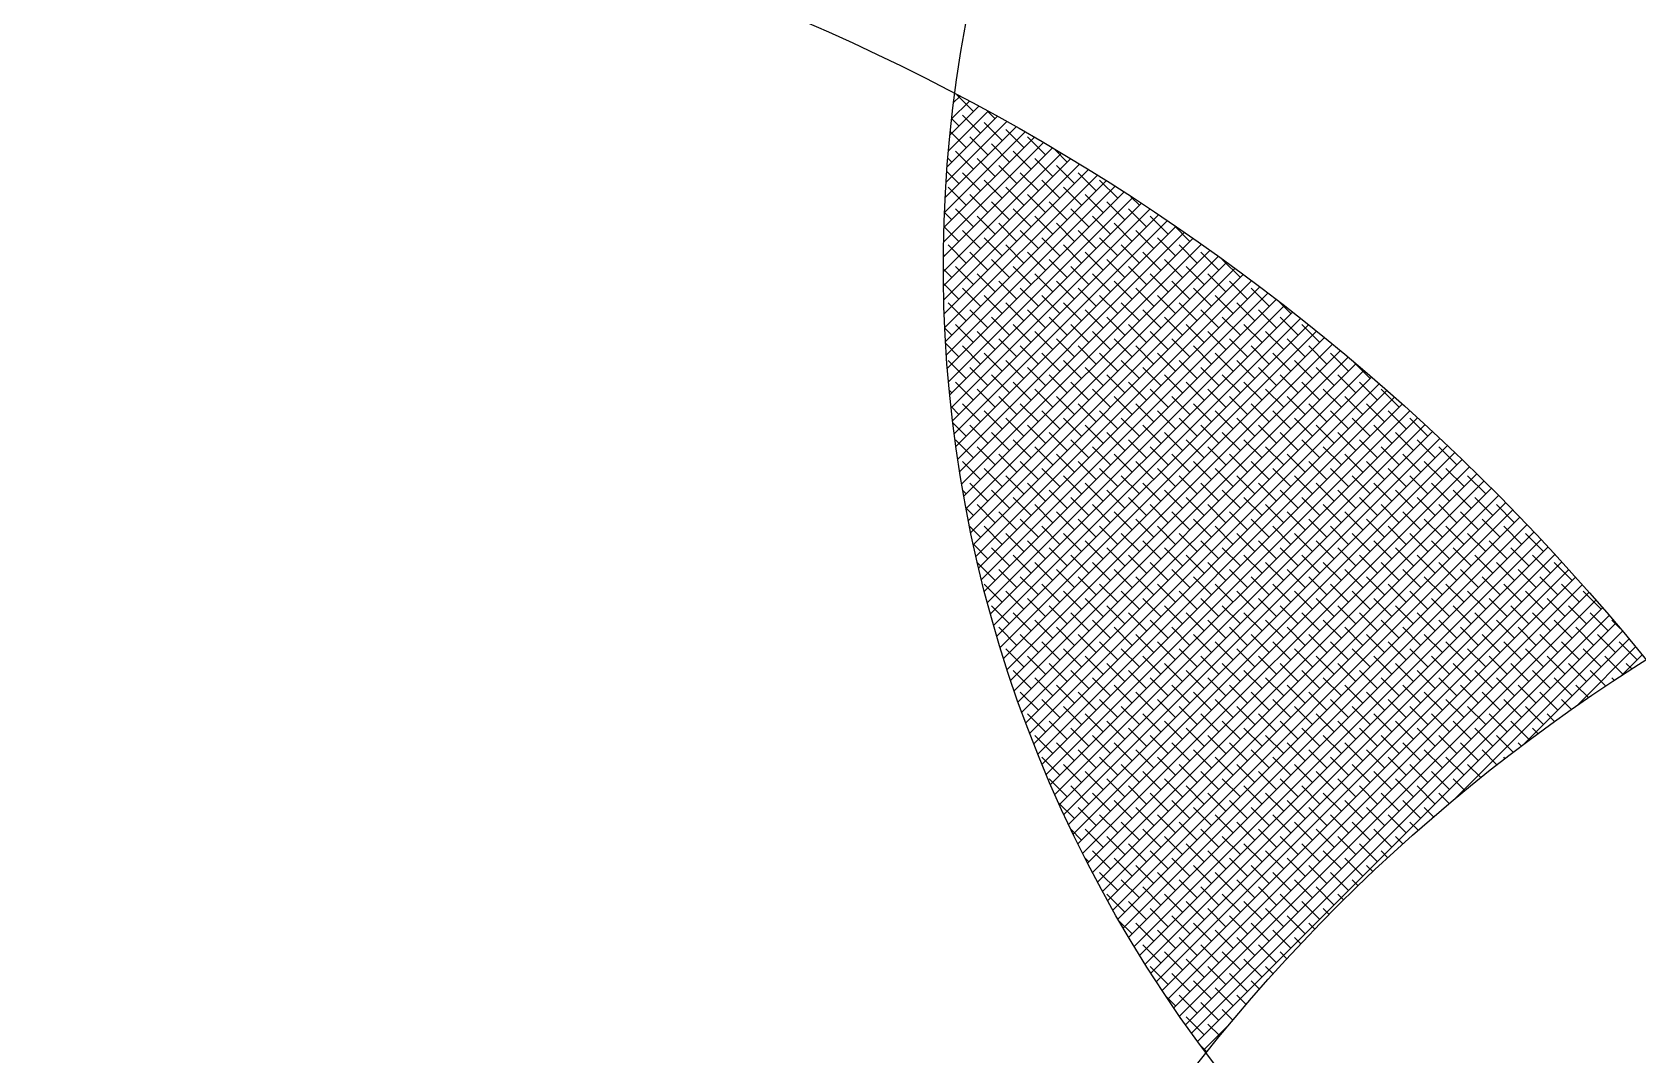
# Model space of a CAD drawing. Extents: x 70918 to 141299, y 54626 to 82696.
# Drawn here: x 75218.1 to 75435.4, y 73630.2 to 73768.6 of the extents above; entities that cross this region are included whole.
import ezdxf

# ---------------------------------------------------------------- set-up
doc = ezdxf.new("R2010")
doc.units = 0
doc.header["$LTSCALE"] = 1000
doc.header["$MEASUREMENT"] = 0
doc.layers.add('洁具', color=8, linetype='Continuous')

# ---------------------------------------------------------------- blocks, each defined once
blk = doc.blocks.new('$plan$00002627')
at = {"layer": '洁具', "color": 252}
for p, q in [((312.63, -1442.62), (303.22, -1452.03)), ((315.55, -1442.41), (304.19, -1453.77)), ((318.42, -1442.25), (305.17, -1455.51)), ((321.27, -1442.12), (306.15, -1457.24)), ((324.08, -1442.02), (307.14, -1458.96)), ((326.85, -1441.95), (308.13, -1460.67)), ((329.6, -1441.92), (309.14, -1462.38)), ((332.31, -1441.92), (310.15, -1464.08)), ((311.75, -1443.49), (311.01, -1442.74)), ((335, -1441.94), (311.17, -1465.78)), ((337.66, -1442), (312.19, -1467.47)), ((340.29, -1442.08), (313.22, -1469.15)), ((315.82, -1444.85), (313.52, -1442.55)), ((342.89, -1442.19), (314.26, -1470.82)), ((345.47, -1442.33), (315.3, -1472.49)), ((348.02, -1442.49), (316.36, -1474.15)), ((350.54, -1442.68), (317.41, -1475.81)), ((322.6, -1443.49), (321.23, -1442.12)), ((326.67, -1444.85), (323.85, -1442.03)), ((329.38, -1442.14), (329.17, -1441.92)), ((333.45, -1443.49), (331.88, -1441.92)), ((337.52, -1444.85), (334.61, -1441.94)), ((340.23, -1442.14), (340.18, -1442.08)), ((344.3, -1443.49), (343.01, -1442.2)), ((348.37, -1444.85), (345.87, -1442.35)), ((302.26, -1447.56), (299.12, -1444.42)), ((300.57, -1443.83), (299.41, -1444.98)), ((303.65, -1443.46), (300.36, -1446.75)), ((306.68, -1443.14), (301.3, -1448.52)), ((309.68, -1442.86), (302.26, -1450.28)), ((306.33, -1448.92), (302.94, -1445.53)), ((304.97, -1444.85), (303.59, -1443.47)), ((309.04, -1446.2), (306.04, -1443.2)), ((313.11, -1447.56), (309.72, -1444.17)), ((317.18, -1448.92), (313.79, -1445.53)), ((319.89, -1446.2), (316.5, -1442.81)), ((353.05, -1442.89), (318.48, -1477.45)), ((355.53, -1443.12), (319.55, -1479.09)), ((323.96, -1447.56), (320.57, -1444.17)), ((357.98, -1443.37), (320.63, -1480.73)), ((360.42, -1443.65), (321.71, -1482.36)), ((362.83, -1443.95), (322.8, -1483.98)), ((365.22, -1444.27), (323.9, -1485.59)), ((328.03, -1448.92), (324.64, -1445.53)), ((367.59, -1444.62), (325.01, -1487.2)), ((369.94, -1444.98), (326.12, -1488.8)), ((372.27, -1445.36), (327.23, -1490.4)), ((330.74, -1446.2), (327.35, -1442.81)), ((374.58, -1445.76), (328.36, -1491.98)), ((334.81, -1447.56), (331.42, -1444.17)), ((338.88, -1448.92), (335.49, -1445.53)), ((341.59, -1446.2), (338.2, -1442.81)), ((345.66, -1447.56), (342.27, -1444.17)), ((349.73, -1448.92), (346.34, -1445.53)), ((352.44, -1446.2), (349.05, -1442.81)), ((356.51, -1447.56), (353.12, -1444.17)), ((355.15, -1443.49), (354.7, -1443.04)), ((360.58, -1448.92), (357.19, -1445.53)), ((359.22, -1444.85), (357.72, -1443.35)), ((363.29, -1446.2), (360.78, -1443.7)), ((367.36, -1447.56), (363.97, -1444.17)), ((371.42, -1448.92), (368.03, -1445.53)), ((374.14, -1446.2), (373.5, -1445.57)), ((310.4, -1450.27), (307.01, -1446.88)), ((314.47, -1451.63), (311.08, -1448.24)), ((321.25, -1450.27), (317.86, -1446.88)), ((325.32, -1451.63), (321.93, -1448.24)), ((332.1, -1450.27), (328.71, -1446.88)), ((376.87, -1446.18), (329.49, -1493.57)), ((379.14, -1446.62), (330.63, -1495.14)), ((381.4, -1447.08), (331.77, -1496.71)), ((336.16, -1451.63), (332.77, -1448.24)), ((383.64, -1447.56), (332.92, -1498.27)), ((385.85, -1448.05), (334.08, -1499.83)), ((388.06, -1448.56), (335.24, -1501.38)), ((342.95, -1450.27), (339.56, -1446.88)), ((347.01, -1451.63), (343.62, -1448.24)), ((353.79, -1450.27), (350.4, -1446.88)), ((357.86, -1451.63), (354.47, -1448.24)), ((364.64, -1450.27), (361.25, -1446.88)), ((368.71, -1451.63), (365.32, -1448.24)), ((375.49, -1450.27), (372.1, -1446.88)), ((379.56, -1451.63), (376.17, -1448.24)), ((378.21, -1447.56), (376.82, -1446.17)), ((382.27, -1448.92), (380.19, -1446.83)), ((386.34, -1450.27), (383.62, -1447.55)), ((390.41, -1451.63), (387.12, -1448.34)), ((303.62, -1451.63), (302.25, -1450.26)), ((307.69, -1452.99), (304.3, -1449.6)), ((311.75, -1454.34), (308.36, -1450.95)), ((318.53, -1452.99), (315.14, -1449.6)), ((322.6, -1454.34), (319.21, -1450.95)), ((329.38, -1452.99), (325.99, -1449.6)), ((333.45, -1454.34), (330.06, -1450.95)), ((390.24, -1449.09), (336.41, -1502.92)), ((340.23, -1452.99), (336.84, -1449.6)), ((392.41, -1449.63), (337.58, -1504.46)), ((394.56, -1450.19), (338.77, -1505.99)), ((396.69, -1450.77), (339.95, -1507.51)), ((344.3, -1454.34), (340.91, -1450.95)), ((398.81, -1451.37), (341.15, -1509.03)), ((351.08, -1452.99), (347.69, -1449.6)), ((355.15, -1454.34), (351.76, -1450.95)), ((361.93, -1452.99), (358.54, -1449.6)), ((366, -1454.34), (362.61, -1450.95)), ((372.78, -1452.99), (369.39, -1449.6)), ((376.85, -1454.34), (373.46, -1450.95)), ((383.63, -1452.99), (380.24, -1449.6)), ((387.7, -1454.34), (384.31, -1450.95)), ((394.48, -1452.99), (391.09, -1449.6)), ((398.55, -1454.34), (395.16, -1450.95)), ((309.04, -1457.05), (305.65, -1453.66)), ((315.82, -1455.7), (312.43, -1452.31)), ((319.89, -1457.05), (316.5, -1453.66)), ((326.67, -1455.7), (323.28, -1452.31)), ((330.74, -1457.05), (327.35, -1453.66)), ((337.52, -1455.7), (334.13, -1452.31)), ((341.59, -1457.05), (338.2, -1453.66)), ((400.91, -1451.98), (342.35, -1510.54)), ((403, -1452.6), (343.56, -1512.04)), ((405.07, -1453.24), (344.77, -1513.54)), ((348.37, -1455.7), (344.98, -1452.31)), ((407.13, -1453.9), (345.99, -1515.04)), ((409.17, -1454.57), (347.22, -1516.52)), ((352.44, -1457.05), (349.05, -1453.66)), ((359.22, -1455.7), (355.83, -1452.31)), ((363.29, -1457.05), (359.9, -1453.66)), ((370.07, -1455.7), (366.68, -1452.31)), ((374.14, -1457.05), (370.75, -1453.66)), ((380.92, -1455.7), (377.53, -1452.31)), ((384.99, -1457.05), (381.6, -1453.66)), ((391.77, -1455.7), (388.38, -1452.31)), ((395.84, -1457.05), (392.45, -1453.66)), ((402.62, -1455.7), (399.23, -1452.31)), ((406.69, -1457.05), (403.29, -1453.66)), ((310.4, -1461.12), (307.01, -1457.73)), ((313.11, -1458.41), (309.72, -1455.02)), ((317.18, -1459.77), (313.79, -1456.38)), ((321.25, -1461.12), (317.86, -1457.73)), ((323.96, -1458.41), (320.57, -1455.02)), ((328.03, -1459.77), (324.64, -1456.38)), ((332.1, -1461.12), (328.71, -1457.73)), ((334.81, -1458.41), (331.42, -1455.02)), ((338.88, -1459.77), (335.49, -1456.38)), ((342.95, -1461.12), (339.56, -1457.73)), ((345.66, -1458.41), (342.27, -1455.02)), ((349.73, -1459.77), (346.34, -1456.38)), ((411.2, -1455.25), (348.45, -1518)), ((413.21, -1455.95), (349.69, -1519.47)), ((353.79, -1461.12), (350.4, -1457.73)), ((415.21, -1456.67), (350.94, -1520.94)), ((417.19, -1457.4), (352.19, -1522.4)), ((356.51, -1458.41), (353.12, -1455.02)), ((360.58, -1459.77), (357.19, -1456.38)), ((364.64, -1461.12), (361.25, -1457.73)), ((367.36, -1458.41), (363.97, -1455.02)), ((371.42, -1459.77), (368.03, -1456.38)), ((375.49, -1461.12), (372.1, -1457.73)), ((378.21, -1458.41), (374.82, -1455.02)), ((382.27, -1459.77), (378.88, -1456.38)), ((386.34, -1461.12), (382.95, -1457.73)), ((389.06, -1458.41), (385.66, -1455.02)), ((393.12, -1459.77), (389.73, -1456.38)), ((397.19, -1461.12), (393.8, -1457.73)), ((399.9, -1458.41), (396.51, -1455.02)), ((403.97, -1459.77), (400.58, -1456.38)), ((408.04, -1461.12), (404.65, -1457.73)), ((410.75, -1458.41), (407.36, -1455.02)), ((414.82, -1459.77), (411.43, -1456.38)), ((418.89, -1461.12), (415.5, -1457.73)), ((314.47, -1462.48), (311.08, -1459.09)), ((318.53, -1463.83), (315.14, -1460.44)), ((325.32, -1462.48), (321.93, -1459.09)), ((329.38, -1463.83), (325.99, -1460.44)), ((336.16, -1462.48), (332.77, -1459.09)), ((340.23, -1463.83), (336.84, -1460.44)), ((347.01, -1462.48), (343.62, -1459.09)), ((351.08, -1463.83), (347.69, -1460.44)), ((419.16, -1458.14), (353.45, -1523.86)), ((357.86, -1462.48), (354.47, -1459.09)), ((421.12, -1458.9), (354.71, -1525.3)), ((423.06, -1459.67), (355.98, -1526.74)), ((424.99, -1460.45), (357.26, -1528.18)), ((361.93, -1463.83), (358.54, -1460.44)), ((368.71, -1462.48), (365.32, -1459.09)), ((372.78, -1463.83), (369.39, -1460.44)), ((379.56, -1462.48), (376.17, -1459.09)), ((383.63, -1463.83), (380.24, -1460.44)), ((390.41, -1462.48), (387.02, -1459.09)), ((394.48, -1463.83), (391.09, -1460.44)), ((401.26, -1462.48), (397.87, -1459.09)), ((405.33, -1463.83), (401.94, -1460.44)), ((412.11, -1462.48), (408.72, -1459.09)), ((416.18, -1463.83), (412.79, -1460.44)), ((422.96, -1462.48), (419.57, -1459.09)), ((427.03, -1463.83), (423.64, -1460.44)), ((311.75, -1465.19), (309.42, -1462.86)), ((315.82, -1466.55), (312.43, -1463.16)), ((322.6, -1465.19), (319.21, -1461.8)), ((326.67, -1466.55), (323.28, -1463.16)), ((333.45, -1465.19), (330.06, -1461.8)), ((337.52, -1466.55), (334.13, -1463.16)), ((344.3, -1465.19), (340.91, -1461.8)), ((348.37, -1466.55), (344.98, -1463.16)), ((355.15, -1465.19), (351.76, -1461.8)), ((359.22, -1466.55), (355.83, -1463.16)), ((426.9, -1461.25), (358.54, -1529.61)), ((428.81, -1462.06), (359.83, -1531.03)), ((430.69, -1462.88), (361.13, -1532.45)), ((432.57, -1463.72), (362.43, -1533.86)), ((366, -1465.19), (362.61, -1461.8)), ((370.07, -1466.55), (366.68, -1463.16)), ((376.85, -1465.19), (373.46, -1461.8)), ((380.92, -1466.55), (377.53, -1463.16)), ((387.7, -1465.19), (384.31, -1461.8)), ((391.77, -1466.55), (388.38, -1463.16)), ((398.55, -1465.19), (395.16, -1461.8)), ((402.62, -1466.55), (399.23, -1463.16)), ((409.4, -1465.19), (406.01, -1461.8)), ((413.47, -1466.55), (410.08, -1463.16)), ((420.25, -1465.19), (416.86, -1461.8)), ((424.32, -1466.55), (420.92, -1463.16)), ((431.1, -1465.19), (427.71, -1461.8)), ((435.16, -1466.55), (432.14, -1463.52)), ((319.89, -1467.9), (316.5, -1464.51)), ((323.96, -1469.26), (320.57, -1465.87)), ((330.74, -1467.9), (327.35, -1464.51)), ((334.81, -1469.26), (331.42, -1465.87)), ((341.59, -1467.9), (338.2, -1464.51)), ((345.66, -1469.26), (342.27, -1465.87)), ((352.44, -1467.9), (349.05, -1464.51)), ((356.51, -1469.26), (353.12, -1465.87)), ((363.29, -1467.9), (359.9, -1464.51)), ((434.43, -1464.57), (363.74, -1535.26)), ((367.36, -1469.26), (363.97, -1465.87)), ((436.28, -1465.43), (365.05, -1536.66)), ((438.12, -1466.3), (366.37, -1538.05)), ((374.14, -1467.9), (370.75, -1464.51)), ((378.21, -1469.26), (374.82, -1465.87)), ((384.99, -1467.9), (381.6, -1464.51)), ((389.06, -1469.26), (385.66, -1465.87)), ((395.84, -1467.9), (392.45, -1464.51)), ((399.9, -1469.26), (396.51, -1465.87)), ((406.69, -1467.9), (403.29, -1464.51)), ((410.75, -1469.26), (407.36, -1465.87)), ((417.53, -1467.9), (414.14, -1464.51)), ((421.6, -1469.26), (418.21, -1465.87)), ((428.38, -1467.9), (424.99, -1464.51)), ((432.45, -1469.26), (429.06, -1465.87)), ((439.23, -1467.9), (437.19, -1465.86)), ((317.18, -1470.62), (313.79, -1467.23)), ((321.25, -1471.97), (317.86, -1468.58)), ((328.03, -1470.62), (324.64, -1467.23)), ((332.1, -1471.97), (328.71, -1468.58)), ((338.88, -1470.62), (335.49, -1467.23)), ((342.95, -1471.97), (339.56, -1468.58)), ((349.73, -1470.62), (346.34, -1467.23)), ((353.79, -1471.97), (350.4, -1468.58)), ((360.58, -1470.62), (357.19, -1467.23)), ((364.64, -1471.97), (361.25, -1468.58)), ((439.95, -1467.19), (367.7, -1539.44)), ((371.42, -1470.62), (368.03, -1467.23)), ((441.76, -1468.09), (369.03, -1540.82)), ((443.56, -1469), (370.37, -1542.19)), ((445.35, -1469.93), (371.72, -1543.56)), ((375.49, -1471.97), (372.1, -1468.58)), ((382.27, -1470.62), (378.88, -1467.23)), ((386.34, -1471.97), (382.95, -1468.58)), ((393.12, -1470.62), (389.73, -1467.23)), ((397.19, -1471.97), (393.8, -1468.58)), ((403.97, -1470.62), (400.58, -1467.23)), ((408.04, -1471.97), (404.65, -1468.58)), ((414.82, -1470.62), (411.43, -1467.23)), ((418.89, -1471.97), (415.5, -1468.58)), ((425.67, -1470.62), (422.28, -1467.23)), ((429.74, -1471.97), (426.35, -1468.58)), ((436.52, -1470.62), (433.13, -1467.23)), ((440.59, -1471.97), (437.2, -1468.58)), ((443.3, -1469.26), (442.51, -1468.47)), ((318.53, -1474.68), (315.14, -1471.29)), ((322.6, -1476.04), (319.21, -1472.65)), ((325.32, -1473.33), (321.93, -1469.94)), ((329.38, -1474.68), (325.99, -1471.29)), ((333.45, -1476.04), (330.06, -1472.65)), ((336.16, -1473.33), (332.77, -1469.94)), ((340.23, -1474.68), (336.84, -1471.29)), ((344.3, -1476.04), (340.91, -1472.65)), ((347.01, -1473.33), (343.62, -1469.94)), ((351.08, -1474.68), (347.69, -1471.29)), ((355.15, -1476.04), (351.76, -1472.65)), ((357.86, -1473.33), (354.47, -1469.94)), ((361.93, -1474.68), (358.54, -1471.29)), ((366, -1476.04), (362.61, -1472.65)), ((368.71, -1473.33), (365.32, -1469.94)), ((372.78, -1474.68), (369.39, -1471.29)), ((447.12, -1470.86), (373.07, -1544.92)), ((376.85, -1476.04), (373.46, -1472.65)), ((448.88, -1471.81), (374.43, -1546.27)), ((450.64, -1472.77), (375.79, -1547.62)), ((379.56, -1473.33), (376.17, -1469.94)), ((383.63, -1474.68), (380.24, -1471.29)), ((387.7, -1476.04), (384.31, -1472.65)), ((390.41, -1473.33), (387.02, -1469.94)), ((394.48, -1474.68), (391.09, -1471.29)), ((398.55, -1476.04), (395.16, -1472.65)), ((401.26, -1473.33), (397.87, -1469.94)), ((405.33, -1474.68), (401.94, -1471.29)), ((409.4, -1476.04), (406.01, -1472.65)), ((412.11, -1473.33), (408.72, -1469.94)), ((416.18, -1474.68), (412.79, -1471.29)), ((420.25, -1476.04), (416.86, -1472.65)), ((422.96, -1473.33), (419.57, -1469.94)), ((427.03, -1474.68), (423.64, -1471.29)), ((431.1, -1476.04), (427.71, -1472.65)), ((433.81, -1473.33), (430.42, -1469.94)), ((437.88, -1474.68), (434.49, -1471.29)), ((441.95, -1476.04), (438.55, -1472.65)), ((444.66, -1473.33), (441.27, -1469.94)), ((448.73, -1474.68), (445.34, -1471.29)), ((452.79, -1476.04), (449.4, -1472.65)), ((326.67, -1477.4), (323.28, -1474.01)), ((330.74, -1478.75), (327.35, -1475.36)), ((337.52, -1477.4), (334.13, -1474.01)), ((341.59, -1478.75), (338.2, -1475.36)), ((348.37, -1477.4), (344.98, -1474.01)), ((352.44, -1478.75), (349.05, -1475.36)), ((359.22, -1477.4), (355.83, -1474.01)), ((363.29, -1478.75), (359.9, -1475.36)), ((370.07, -1477.4), (366.68, -1474.01)), ((374.14, -1478.75), (370.75, -1475.36)), ((452.38, -1473.75), (377.16, -1548.96)), ((380.92, -1477.4), (377.53, -1474.01)), ((454.1, -1474.73), (378.54, -1550.3)), ((455.82, -1475.73), (379.92, -1551.62)), ((384.99, -1478.75), (381.6, -1475.36)), ((391.77, -1477.4), (388.38, -1474.01)), ((395.84, -1478.75), (392.45, -1475.36)), ((402.62, -1477.4), (399.23, -1474.01)), ((406.69, -1478.75), (403.29, -1475.36)), ((413.47, -1477.4), (410.08, -1474.01)), ((417.53, -1478.75), (414.14, -1475.36)), ((424.32, -1477.4), (420.92, -1474.01)), ((428.38, -1478.75), (424.99, -1475.36)), ((435.16, -1477.4), (431.77, -1474.01)), ((439.23, -1478.75), (435.84, -1475.36)), ((446.01, -1477.4), (442.62, -1474.01)), ((450.08, -1478.75), (446.69, -1475.36)), ((456.86, -1477.4), (454.32, -1474.86)), ((319.89, -1478.75), (318.27, -1477.13)), ((323.96, -1480.11), (320.57, -1476.72)), ((328.03, -1481.46), (324.64, -1478.07)), ((334.81, -1480.11), (331.42, -1476.72)), ((338.88, -1481.46), (335.49, -1478.07)), ((345.66, -1480.11), (342.27, -1476.72)), ((349.73, -1481.46), (346.34, -1478.07)), ((356.51, -1480.11), (353.12, -1476.72)), ((360.58, -1481.46), (357.19, -1478.07)), ((367.36, -1480.11), (363.97, -1476.72)), ((371.42, -1481.46), (368.03, -1478.07)), ((378.21, -1480.11), (374.82, -1476.72)), ((382.27, -1481.46), (378.88, -1478.07)), ((457.53, -1476.73), (381.31, -1552.95)), ((459.22, -1477.75), (382.71, -1554.26)), ((460.9, -1478.78), (384.11, -1555.57)), ((389.06, -1480.11), (385.66, -1476.72)), ((393.12, -1481.46), (389.73, -1478.07)), ((399.9, -1480.11), (396.51, -1476.72)), ((403.97, -1481.46), (400.58, -1478.07)), ((410.75, -1480.11), (407.36, -1476.72)), ((414.82, -1481.46), (411.43, -1478.07)), ((421.6, -1480.11), (418.21, -1476.72)), ((425.67, -1481.46), (422.28, -1478.07)), ((432.45, -1480.11), (429.06, -1476.72)), ((436.52, -1481.46), (433.13, -1478.07)), ((443.3, -1480.11), (439.91, -1476.72)), ((447.37, -1481.46), (443.98, -1478.07)), ((454.15, -1480.11), (450.76, -1476.72)), ((458.22, -1481.46), (454.83, -1478.07)), ((325.32, -1484.18), (321.93, -1480.79)), ((332.1, -1482.82), (328.71, -1479.43)), ((336.16, -1484.18), (332.77, -1480.79)), ((342.95, -1482.82), (339.56, -1479.43)), ((347.01, -1484.18), (343.62, -1480.79)), ((353.79, -1482.82), (350.4, -1479.43)), ((357.86, -1484.18), (354.47, -1480.79)), ((364.64, -1482.82), (361.25, -1479.43)), ((368.71, -1484.18), (365.32, -1480.79)), ((375.49, -1482.82), (372.1, -1479.43)), ((379.56, -1484.18), (376.17, -1480.79)), ((386.34, -1482.82), (382.95, -1479.43)), ((462.57, -1479.83), (385.52, -1556.88)), ((464.23, -1480.88), (386.93, -1558.18)), ((390.41, -1484.18), (387.02, -1480.79)), ((465.88, -1481.94), (388.35, -1559.47)), ((397.19, -1482.82), (393.8, -1479.43)), ((401.26, -1484.18), (397.87, -1480.79)), ((408.04, -1482.82), (404.65, -1479.43)), ((412.11, -1484.18), (408.72, -1480.79)), ((418.89, -1482.82), (415.5, -1479.43)), ((422.96, -1484.18), (419.57, -1480.79)), ((429.74, -1482.82), (426.35, -1479.43)), ((433.81, -1484.18), (430.42, -1480.79)), ((440.59, -1482.82), (437.2, -1479.43)), ((444.66, -1484.18), (441.27, -1480.79)), ((451.44, -1482.82), (448.05, -1479.43)), ((455.51, -1484.18), (452.12, -1480.79)), ((462.29, -1482.82), (458.9, -1479.43)), ((466.36, -1484.18), (462.97, -1480.79)), ((329.38, -1485.53), (325.99, -1482.14)), ((333.45, -1486.89), (330.06, -1483.5)), ((337.52, -1488.25), (334.13, -1484.86)), ((340.23, -1485.53), (336.84, -1482.14)), ((344.3, -1486.89), (340.91, -1483.5)), ((348.37, -1488.25), (344.98, -1484.86)), ((351.08, -1485.53), (347.69, -1482.14)), ((355.15, -1486.89), (351.76, -1483.5)), ((359.22, -1488.25), (355.83, -1484.86)), ((361.93, -1485.53), (358.54, -1482.14)), ((366, -1486.89), (362.61, -1483.5)), ((370.07, -1488.25), (366.68, -1484.86)), ((372.78, -1485.53), (369.39, -1482.14)), ((376.85, -1486.89), (373.46, -1483.5)), ((380.92, -1488.25), (377.53, -1484.86)), ((383.63, -1485.53), (380.24, -1482.14)), ((387.7, -1486.89), (384.31, -1483.5)), ((391.77, -1488.25), (388.38, -1484.86)), ((467.51, -1483.02), (389.78, -1560.75)), ((394.48, -1485.53), (391.09, -1482.14)), ((469.14, -1484.11), (391.21, -1562.03)), ((398.55, -1486.89), (395.16, -1483.5)), ((402.62, -1488.25), (399.23, -1484.86)), ((405.33, -1485.53), (401.94, -1482.14)), ((409.4, -1486.89), (406.01, -1483.5)), ((413.47, -1488.25), (410.08, -1484.86)), ((416.18, -1485.53), (412.79, -1482.14)), ((420.25, -1486.89), (416.86, -1483.5)), ((424.32, -1488.25), (420.92, -1484.86)), ((427.03, -1485.53), (423.64, -1482.14)), ((431.1, -1486.89), (427.71, -1483.5)), ((435.16, -1488.25), (431.77, -1484.86)), ((437.88, -1485.53), (434.49, -1482.14)), ((441.95, -1486.89), (438.55, -1483.5)), ((446.01, -1488.25), (442.62, -1484.86)), ((448.73, -1485.53), (445.34, -1482.14)), ((452.79, -1486.89), (449.4, -1483.5)), ((456.86, -1488.25), (453.47, -1484.86)), ((459.58, -1485.53), (456.18, -1482.14)), ((463.64, -1486.89), (460.25, -1483.5)), ((467.71, -1488.25), (464.32, -1484.86)), ((470.42, -1485.53), (468.72, -1483.83)), ((326.67, -1488.25), (323.65, -1485.22)), ((330.74, -1489.6), (327.35, -1486.21)), ((334.81, -1490.96), (331.42, -1487.57)), ((341.59, -1489.6), (338.2, -1486.21)), ((345.66, -1490.96), (342.27, -1487.57)), ((352.44, -1489.6), (349.05, -1486.21)), ((356.51, -1490.96), (353.12, -1487.57)), ((363.29, -1489.6), (359.9, -1486.21)), ((367.36, -1490.96), (363.97, -1487.57)), ((374.14, -1489.6), (370.75, -1486.21)), ((378.21, -1490.96), (374.82, -1487.57)), ((384.99, -1489.6), (381.6, -1486.21)), ((389.06, -1490.96), (385.66, -1487.57)), ((395.84, -1489.6), (392.45, -1486.21)), ((470.75, -1485.21), (392.65, -1563.31)), ((472.35, -1486.32), (394.1, -1564.57)), ((473.95, -1487.44), (395.55, -1565.83)), ((399.9, -1490.96), (396.51, -1487.57)), ((406.69, -1489.6), (403.29, -1486.21)), ((410.75, -1490.96), (407.36, -1487.57)), ((417.53, -1489.6), (414.14, -1486.21)), ((421.6, -1490.96), (418.21, -1487.57)), ((428.38, -1489.6), (424.99, -1486.21)), ((432.45, -1490.96), (429.06, -1487.57)), ((439.23, -1489.6), (435.84, -1486.21)), ((443.3, -1490.96), (439.91, -1487.57)), ((450.08, -1489.6), (446.69, -1486.21)), ((454.15, -1490.96), (450.76, -1487.57)), ((460.93, -1489.6), (457.54, -1486.21)), ((465, -1490.96), (461.61, -1487.57)), ((471.78, -1489.6), (468.39, -1486.21)), ((475.85, -1490.96), (472.46, -1487.57)), ((332.1, -1493.67), (328.71, -1490.28)), ((338.88, -1492.31), (335.49, -1488.92)), ((342.95, -1493.67), (339.56, -1490.28)), ((349.73, -1492.31), (346.34, -1488.92)), ((353.79, -1493.67), (350.4, -1490.28)), ((360.58, -1492.31), (357.19, -1488.92)), ((364.64, -1493.67), (361.25, -1490.28)), ((371.42, -1492.31), (368.03, -1488.92)), ((375.49, -1493.67), (372.1, -1490.28)), ((382.27, -1492.31), (378.88, -1488.92)), ((386.34, -1493.67), (382.95, -1490.28)), ((393.12, -1492.31), (389.73, -1488.92)), ((397.19, -1493.67), (393.8, -1490.28)), ((475.53, -1488.57), (397.01, -1567.09)), ((477.1, -1489.71), (398.47, -1568.33)), ((403.97, -1492.31), (400.58, -1488.92)), ((408.04, -1493.67), (404.65, -1490.28)), ((414.82, -1492.31), (411.43, -1488.92)), ((418.89, -1493.67), (415.5, -1490.28)), ((425.67, -1492.31), (422.28, -1488.92)), ((429.74, -1493.67), (426.35, -1490.28)), ((436.52, -1492.31), (433.13, -1488.92)), ((440.59, -1493.67), (437.2, -1490.28)), ((447.37, -1492.31), (443.98, -1488.92)), ((451.44, -1493.67), (448.05, -1490.28)), ((458.22, -1492.31), (454.83, -1488.92)), ((462.29, -1493.67), (458.9, -1490.28)), ((469.07, -1492.31), (465.68, -1488.92)), ((473.14, -1493.67), (469.75, -1490.28)), ((478.65, -1490.87), (473.84, -1495.68)), ((479.03, -1491.43), (477.93, -1490.33)), ((336.16, -1495.03), (332.77, -1491.64)), ((340.23, -1496.38), (336.84, -1492.99)), ((347.01, -1495.03), (343.62, -1491.64)), ((351.08, -1496.38), (347.69, -1492.99)), ((357.86, -1495.03), (354.47, -1491.64)), ((361.93, -1496.38), (358.54, -1492.99)), ((368.71, -1495.03), (365.32, -1491.64)), ((372.78, -1496.38), (369.39, -1492.99)), ((379.56, -1495.03), (376.17, -1491.64)), ((383.63, -1496.38), (380.24, -1492.99)), ((390.41, -1495.03), (387.02, -1491.64)), ((394.48, -1496.38), (391.09, -1492.99)), ((401.26, -1495.03), (397.87, -1491.64)), ((405.33, -1496.38), (401.94, -1492.99)), ((412.11, -1495.03), (408.72, -1491.64)), ((416.18, -1496.38), (412.79, -1492.99)), ((422.96, -1495.03), (419.57, -1491.64)), ((427.03, -1496.38), (423.64, -1492.99)), ((433.81, -1495.03), (430.42, -1491.64)), ((437.88, -1496.38), (434.49, -1492.99)), ((444.66, -1495.03), (441.27, -1491.64)), ((448.73, -1496.38), (445.34, -1492.99)), ((455.51, -1495.03), (452.12, -1491.64)), ((459.58, -1496.38), (456.18, -1492.99)), ((466.36, -1495.03), (462.97, -1491.64)), ((470.42, -1496.38), (467.03, -1492.99)), ((476.04, -1493.86), (473.81, -1491.64)), ((333.45, -1497.74), (330.06, -1494.35)), ((337.52, -1499.09), (334.13, -1495.7)), ((341.59, -1500.45), (338.2, -1497.06)), ((344.3, -1497.74), (340.91, -1494.35)), ((348.37, -1499.09), (344.98, -1495.7)), ((352.44, -1500.45), (349.05, -1497.06)), ((355.15, -1497.74), (351.76, -1494.35)), ((359.22, -1499.09), (355.83, -1495.7)), ((363.29, -1500.45), (359.9, -1497.06)), ((366, -1497.74), (362.61, -1494.35)), ((370.07, -1499.09), (366.68, -1495.7)), ((374.14, -1500.45), (370.75, -1497.06)), ((376.85, -1497.74), (373.46, -1494.35)), ((380.92, -1499.09), (377.53, -1495.7)), ((384.99, -1500.45), (381.6, -1497.06)), ((387.7, -1497.74), (384.31, -1494.35)), ((391.77, -1499.09), (388.38, -1495.7)), ((395.84, -1500.45), (392.45, -1497.06)), ((398.55, -1497.74), (395.16, -1494.35)), ((402.62, -1499.09), (399.23, -1495.7)), ((406.69, -1500.45), (403.29, -1497.06)), ((409.4, -1497.74), (406.01, -1494.35)), ((413.47, -1499.09), (410.08, -1495.7)), ((417.53, -1500.45), (414.14, -1497.06)), ((420.25, -1497.74), (416.86, -1494.35)), ((424.32, -1499.09), (420.92, -1495.7)), ((428.38, -1500.45), (424.99, -1497.06)), ((431.1, -1497.74), (427.71, -1494.35)), ((435.16, -1499.09), (431.77, -1495.7)), ((439.23, -1500.45), (435.84, -1497.06)), ((441.95, -1497.74), (438.55, -1494.35)), ((446.01, -1499.09), (442.62, -1495.7)), ((450.08, -1500.45), (446.69, -1497.06)), ((452.79, -1497.74), (449.4, -1494.35)), ((456.86, -1499.09), (453.47, -1495.7)), ((460.93, -1500.45), (457.54, -1497.06)), ((463.64, -1497.74), (460.25, -1494.35)), ((467.71, -1499.09), (464.32, -1495.7)), ((470.14, -1498.81), (468.39, -1497.06)), ((473.08, -1496.32), (471.1, -1494.35)), ((338.88, -1503.16), (335.49, -1499.77)), ((345.66, -1501.81), (342.27, -1498.42)), ((349.73, -1503.16), (346.34, -1499.77)), ((356.51, -1501.81), (353.12, -1498.42)), ((360.58, -1503.16), (357.19, -1499.77)), ((367.36, -1501.81), (363.97, -1498.42)), ((371.42, -1503.16), (368.03, -1499.77)), ((378.21, -1501.81), (374.82, -1498.42)), ((382.27, -1503.16), (378.88, -1499.77)), ((389.06, -1501.81), (385.66, -1498.42)), ((393.12, -1503.16), (389.73, -1499.77)), ((399.9, -1501.81), (396.51, -1498.42)), ((403.97, -1503.16), (400.58, -1499.77)), ((410.75, -1501.81), (407.36, -1498.42)), ((414.82, -1503.16), (411.43, -1499.77)), ((421.6, -1501.81), (418.21, -1498.42)), ((425.67, -1503.16), (422.28, -1499.77)), ((432.45, -1501.81), (429.06, -1498.42)), ((436.52, -1503.16), (433.13, -1499.77)), ((443.3, -1501.81), (439.91, -1498.42)), ((447.37, -1503.16), (443.98, -1499.77)), ((454.15, -1501.81), (450.76, -1498.42)), ((458.22, -1503.16), (454.83, -1499.77)), ((465, -1501.81), (461.61, -1498.42)), ((467.24, -1501.34), (465.68, -1499.77)), ((342.95, -1504.52), (339.56, -1501.13)), ((347.01, -1505.88), (343.62, -1502.49)), ((353.79, -1504.52), (350.4, -1501.13)), ((357.86, -1505.88), (354.47, -1502.49)), ((364.64, -1504.52), (361.25, -1501.13)), ((368.71, -1505.88), (365.32, -1502.49)), ((375.49, -1504.52), (372.1, -1501.13)), ((379.56, -1505.88), (376.17, -1502.49)), ((386.34, -1504.52), (382.95, -1501.13)), ((390.41, -1505.88), (387.02, -1502.49)), ((397.19, -1504.52), (393.8, -1501.13)), ((401.26, -1505.88), (397.87, -1502.49)), ((408.04, -1504.52), (404.65, -1501.13)), ((412.11, -1505.88), (408.72, -1502.49)), ((418.89, -1504.52), (415.5, -1501.13)), ((422.96, -1505.88), (419.57, -1502.49)), ((429.74, -1504.52), (426.35, -1501.13)), ((433.81, -1505.88), (430.42, -1502.49)), ((440.59, -1504.52), (437.2, -1501.13)), ((444.66, -1505.88), (441.27, -1502.49)), ((451.44, -1504.52), (448.05, -1501.13)), ((455.51, -1505.88), (452.12, -1502.49)), ((462.29, -1504.52), (458.9, -1501.13)), ((464.37, -1503.89), (462.97, -1502.49)), ((340.23, -1507.23), (338, -1505)), ((344.3, -1508.59), (340.91, -1505.2)), ((351.08, -1507.23), (347.69, -1503.84)), ((355.15, -1508.59), (351.76, -1505.2)), ((361.93, -1507.23), (358.54, -1503.84)), ((366, -1508.59), (362.61, -1505.2)), ((372.78, -1507.23), (369.39, -1503.84)), ((376.85, -1508.59), (373.46, -1505.2)), ((383.63, -1507.23), (380.24, -1503.84)), ((387.7, -1508.59), (384.31, -1505.2)), ((394.48, -1507.23), (391.09, -1503.84)), ((398.55, -1508.59), (395.16, -1505.2)), ((405.33, -1507.23), (401.94, -1503.84)), ((409.4, -1508.59), (406.01, -1505.2)), ((416.18, -1507.23), (412.79, -1503.84)), ((420.25, -1508.59), (416.86, -1505.2)), ((427.03, -1507.23), (423.64, -1503.84)), ((431.1, -1508.59), (427.71, -1505.2)), ((437.88, -1507.23), (434.49, -1503.84)), ((441.95, -1508.59), (438.55, -1505.2)), ((448.73, -1507.23), (445.34, -1503.84)), ((452.79, -1508.59), (449.4, -1505.2)), ((459.58, -1507.23), (456.18, -1503.84)), ((461.53, -1506.48), (460.25, -1505.2)), ((348.37, -1509.94), (344.98, -1506.55)), ((352.44, -1511.3), (349.05, -1507.91)), ((359.22, -1509.94), (355.83, -1506.55)), ((363.29, -1511.3), (359.9, -1507.91)), ((370.07, -1509.94), (366.68, -1506.55)), ((374.14, -1511.3), (370.75, -1507.91)), ((380.92, -1509.94), (377.53, -1506.55)), ((384.99, -1511.3), (381.6, -1507.91)), ((391.77, -1509.94), (388.38, -1506.55)), ((395.84, -1511.3), (392.45, -1507.91)), ((402.62, -1509.94), (399.23, -1506.55)), ((406.69, -1511.3), (403.29, -1507.91)), ((413.47, -1509.94), (410.08, -1506.55)), ((417.53, -1511.3), (414.14, -1507.91)), ((424.32, -1509.94), (420.92, -1506.55)), ((428.38, -1511.3), (424.99, -1507.91)), ((435.16, -1509.94), (431.77, -1506.55)), ((439.23, -1511.3), (435.84, -1507.91)), ((446.01, -1509.94), (442.62, -1506.55)), ((450.08, -1511.3), (446.69, -1507.91)), ((456.86, -1509.94), (453.47, -1506.55)), ((458.73, -1509.1), (457.54, -1507.91)), ((345.66, -1512.66), (342.27, -1509.27)), ((349.73, -1514.01), (346.34, -1510.62)), ((353.79, -1515.37), (350.4, -1511.98)), ((356.51, -1512.66), (353.12, -1509.27)), ((360.58, -1514.01), (357.19, -1510.62)), ((364.64, -1515.37), (361.25, -1511.98)), ((367.36, -1512.66), (363.97, -1509.27)), ((371.42, -1514.01), (368.03, -1510.62)), ((375.49, -1515.37), (372.1, -1511.98)), ((378.21, -1512.66), (374.82, -1509.27)), ((382.27, -1514.01), (378.88, -1510.62)), ((386.34, -1515.37), (382.95, -1511.98)), ((389.06, -1512.66), (385.66, -1509.27)), ((393.12, -1514.01), (389.73, -1510.62)), ((397.19, -1515.37), (393.8, -1511.98)), ((399.9, -1512.66), (396.51, -1509.27)), ((403.97, -1514.01), (400.58, -1510.62)), ((408.04, -1515.37), (404.65, -1511.98)), ((410.75, -1512.66), (407.36, -1509.27)), ((414.82, -1514.01), (411.43, -1510.62)), ((418.89, -1515.37), (415.5, -1511.98)), ((421.6, -1512.66), (418.21, -1509.27)), ((425.67, -1514.01), (422.28, -1510.62)), ((429.74, -1515.37), (426.35, -1511.98)), ((432.45, -1512.66), (429.06, -1509.27)), ((436.52, -1514.01), (433.13, -1510.62)), ((440.59, -1515.37), (437.2, -1511.98)), ((443.3, -1512.66), (439.91, -1509.27)), ((447.37, -1514.01), (443.98, -1510.62)), ((451.44, -1515.37), (448.05, -1511.98)), ((454.15, -1512.66), (450.76, -1509.27)), ((455.95, -1511.74), (454.83, -1510.62)), ((351.08, -1518.08), (347.69, -1514.69)), ((357.86, -1516.72), (354.47, -1513.33)), ((361.93, -1518.08), (358.54, -1514.69)), ((368.71, -1516.72), (365.32, -1513.33)), ((372.78, -1518.08), (369.39, -1514.69)), ((379.56, -1516.72), (376.17, -1513.33)), ((383.63, -1518.08), (380.24, -1514.69)), ((390.41, -1516.72), (387.02, -1513.33)), ((394.48, -1518.08), (391.09, -1514.69)), ((401.26, -1516.72), (397.87, -1513.33)), ((405.33, -1518.08), (401.94, -1514.69)), ((412.11, -1516.72), (408.72, -1513.33)), ((416.18, -1518.08), (412.79, -1514.69)), ((422.96, -1516.72), (419.57, -1513.33)), ((427.03, -1518.08), (423.64, -1514.69)), ((433.81, -1516.72), (430.42, -1513.33)), ((437.88, -1518.08), (434.49, -1514.69)), ((444.66, -1516.72), (441.27, -1513.33)), ((448.73, -1518.08), (445.34, -1514.69)), ((453.21, -1514.42), (452.12, -1513.33)), ((355.15, -1519.44), (351.76, -1516.05)), ((359.22, -1520.79), (355.83, -1517.4)), ((366, -1519.44), (362.61, -1516.05)), ((370.07, -1520.79), (366.68, -1517.4)), ((376.85, -1519.44), (373.46, -1516.05)), ((380.92, -1520.79), (377.53, -1517.4)), ((387.7, -1519.44), (384.31, -1516.05)), ((391.77, -1520.79), (388.38, -1517.4)), ((398.55, -1519.44), (395.16, -1516.05)), ((402.62, -1520.79), (399.23, -1517.4)), ((409.4, -1519.44), (406.01, -1516.05)), ((413.47, -1520.79), (410.08, -1517.4)), ((420.25, -1519.44), (416.86, -1516.05)), ((424.32, -1520.79), (420.92, -1517.4)), ((431.1, -1519.44), (427.71, -1516.05)), ((435.16, -1520.79), (431.77, -1517.4)), ((441.95, -1519.44), (438.55, -1516.05)), ((446.01, -1520.79), (442.62, -1517.4)), ((450.49, -1517.13), (449.4, -1516.05)), ((352.44, -1522.15), (349.3, -1519.01)), ((356.51, -1523.51), (353.12, -1520.12)), ((363.29, -1522.15), (359.9, -1518.76)), ((367.36, -1523.51), (363.97, -1520.12)), ((374.14, -1522.15), (370.75, -1518.76)), ((378.21, -1523.51), (374.82, -1520.12)), ((384.99, -1522.15), (381.6, -1518.76)), ((389.06, -1523.51), (385.66, -1520.12)), ((395.84, -1522.15), (392.45, -1518.76)), ((399.9, -1523.51), (396.51, -1520.12)), ((406.69, -1522.15), (403.29, -1518.76)), ((410.75, -1523.51), (407.36, -1520.12)), ((417.53, -1522.15), (414.14, -1518.76)), ((421.6, -1523.51), (418.21, -1520.12)), ((428.38, -1522.15), (424.99, -1518.76)), ((432.45, -1523.51), (429.06, -1520.12)), ((439.23, -1522.15), (435.84, -1518.76)), ((443.3, -1523.51), (439.91, -1520.12)), ((447.81, -1519.88), (446.69, -1518.76)), ((357.86, -1527.57), (354.47, -1524.18)), ((360.58, -1524.86), (357.19, -1521.47)), ((364.64, -1526.22), (361.25, -1522.83)), ((368.71, -1527.57), (365.32, -1524.18)), ((371.42, -1524.86), (368.03, -1521.47)), ((375.49, -1526.22), (372.1, -1522.83)), ((379.56, -1527.57), (376.17, -1524.18)), ((382.27, -1524.86), (378.88, -1521.47)), ((386.34, -1526.22), (382.95, -1522.83)), ((390.41, -1527.57), (387.02, -1524.18)), ((393.12, -1524.86), (389.73, -1521.47)), ((397.19, -1526.22), (393.8, -1522.83)), ((401.26, -1527.57), (397.87, -1524.18)), ((403.97, -1524.86), (400.58, -1521.47)), ((408.04, -1526.22), (404.65, -1522.83)), ((412.11, -1527.57), (408.72, -1524.18)), ((414.82, -1524.86), (411.43, -1521.47)), ((418.89, -1526.22), (415.5, -1522.83)), ((422.96, -1527.57), (419.57, -1524.18)), ((425.67, -1524.86), (422.28, -1521.47)), ((429.74, -1526.22), (426.35, -1522.83)), ((433.81, -1527.57), (430.42, -1524.18)), ((436.52, -1524.86), (433.13, -1521.47)), ((440.59, -1526.22), (437.2, -1522.83)), ((442.54, -1525.45), (441.27, -1524.18)), ((445.16, -1522.65), (443.98, -1521.47)), ((361.93, -1528.93), (358.54, -1525.54)), ((366, -1530.29), (362.61, -1526.9)), ((372.78, -1528.93), (369.39, -1525.54)), ((376.85, -1530.29), (373.46, -1526.9)), ((383.63, -1528.93), (380.24, -1525.54)), ((387.7, -1530.29), (384.31, -1526.9)), ((394.48, -1528.93), (391.09, -1525.54)), ((398.55, -1530.29), (395.16, -1526.9)), ((405.33, -1528.93), (401.94, -1525.54)), ((409.4, -1530.29), (406.01, -1526.9)), ((416.18, -1528.93), (412.79, -1525.54)), ((420.25, -1530.29), (416.86, -1526.9)), ((427.03, -1528.93), (423.64, -1525.54)), ((431.1, -1530.29), (427.71, -1526.9)), ((437.88, -1528.93), (434.49, -1525.54)), ((439.95, -1528.29), (438.55, -1526.9)), ((363.29, -1533), (359.9, -1529.61)), ((370.07, -1531.64), (366.68, -1528.25)), ((374.14, -1533), (370.75, -1529.61)), ((380.92, -1531.64), (377.53, -1528.25)), ((384.99, -1533), (381.6, -1529.61)), ((391.77, -1531.64), (388.38, -1528.25)), ((395.84, -1533), (392.45, -1529.61)), ((402.62, -1531.64), (399.23, -1528.25)), ((406.69, -1533), (403.29, -1529.61)), ((413.47, -1531.64), (410.08, -1528.25)), ((417.53, -1533), (414.14, -1529.61)), ((424.32, -1531.64), (420.92, -1528.25)), ((428.38, -1533), (424.99, -1529.61)), ((435.16, -1531.64), (431.77, -1528.25)), ((437.39, -1531.15), (435.84, -1529.61)), ((367.36, -1534.35), (363.97, -1530.96)), ((371.42, -1535.71), (368.03, -1532.32)), ((378.21, -1534.35), (374.82, -1530.96)), ((382.27, -1535.71), (378.88, -1532.32)), ((389.06, -1534.35), (385.66, -1530.96)), ((393.12, -1535.71), (389.73, -1532.32)), ((399.9, -1534.35), (396.51, -1530.96)), ((403.97, -1535.71), (400.58, -1532.32)), ((410.75, -1534.35), (407.36, -1530.96)), ((414.82, -1535.71), (411.43, -1532.32)), ((421.6, -1534.35), (418.21, -1530.96)), ((425.67, -1535.71), (422.28, -1532.32)), ((432.45, -1534.35), (429.06, -1530.96)), ((434.86, -1534.05), (433.13, -1532.32)), ((368.71, -1538.42), (365.32, -1535.03)), ((375.49, -1537.07), (372.1, -1533.68)), ((379.56, -1538.42), (376.17, -1535.03)), ((386.34, -1537.07), (382.95, -1533.68)), ((390.41, -1538.42), (387.02, -1535.03)), ((397.19, -1537.07), (393.8, -1533.68)), ((401.26, -1538.42), (397.87, -1535.03)), ((408.04, -1537.07), (404.65, -1533.68)), ((412.11, -1538.42), (408.72, -1535.03)), ((418.89, -1537.07), (415.5, -1533.68)), ((422.96, -1538.42), (419.57, -1535.03)), ((429.74, -1537.07), (426.35, -1533.68)), ((432.37, -1536.98), (430.42, -1535.03)), ((372.78, -1539.78), (369.39, -1536.39)), ((376.85, -1541.14), (373.46, -1537.75)), ((380.92, -1542.49), (377.53, -1539.1)), ((383.63, -1539.78), (380.24, -1536.39)), ((387.7, -1541.14), (384.31, -1537.75)), ((391.77, -1542.49), (388.38, -1539.1)), ((394.48, -1539.78), (391.09, -1536.39)), ((398.55, -1541.14), (395.16, -1537.75)), ((402.62, -1542.49), (399.23, -1539.1)), ((431.48, -1538.04), (399.94, -1569.58)), ((405.33, -1539.78), (401.94, -1536.39)), ((409.4, -1541.14), (406.01, -1537.75)), ((413.47, -1542.49), (410.08, -1539.1)), ((416.18, -1539.78), (412.79, -1536.39)), ((420.25, -1541.14), (416.86, -1537.75)), ((424.32, -1542.49), (420.92, -1539.1)), ((427.03, -1539.78), (423.64, -1536.39)), ((429.9, -1539.94), (427.71, -1537.75)), ((374.14, -1543.85), (370.75, -1540.46)), ((378.21, -1545.2), (374.82, -1541.81)), ((384.99, -1543.85), (381.6, -1540.46)), ((389.06, -1545.2), (385.66, -1541.81)), ((395.84, -1543.85), (392.45, -1540.46)), ((399.9, -1545.2), (396.51, -1541.81)), ((406.69, -1543.85), (403.29, -1540.46)), ((410.75, -1545.2), (407.36, -1541.81)), ((417.53, -1543.85), (414.14, -1540.46)), ((421.6, -1545.2), (418.21, -1541.81)), ((427.47, -1542.93), (424.99, -1540.46)), ((382.27, -1546.56), (378.88, -1543.17)), ((386.34, -1547.92), (382.95, -1544.53)), ((393.12, -1546.56), (389.73, -1543.17)), ((397.19, -1547.92), (393.8, -1544.53)), ((403.97, -1546.56), (400.58, -1543.17)), ((408.04, -1547.92), (404.65, -1544.53)), ((414.82, -1546.56), (411.43, -1543.17)), ((418.89, -1547.92), (415.5, -1544.53)), ((425.07, -1545.96), (422.28, -1543.17)), ((379.56, -1549.27), (376.17, -1545.88)), ((383.63, -1550.63), (380.24, -1547.24)), ((390.41, -1549.27), (387.02, -1545.88)), ((394.48, -1550.63), (391.09, -1547.24)), ((401.26, -1549.27), (397.87, -1545.88)), ((405.33, -1550.63), (401.94, -1547.24)), ((412.11, -1549.27), (408.72, -1545.88)), ((416.18, -1550.63), (412.79, -1547.24)), ((422.7, -1549.01), (419.57, -1545.88)), ((423.88, -1547.48), (423.64, -1547.24)), ((384.99, -1554.7), (381.6, -1551.31)), ((387.7, -1551.98), (384.31, -1548.59)), ((391.77, -1553.34), (388.38, -1549.95)), ((395.84, -1554.7), (392.45, -1551.31)), ((398.55, -1551.98), (395.16, -1548.59)), ((402.62, -1553.34), (399.23, -1549.95)), ((421.06, -1551.17), (401.42, -1570.81)), ((406.69, -1554.7), (403.29, -1551.31)), ((409.4, -1551.98), (406.01, -1548.59)), ((413.47, -1553.34), (410.08, -1549.95)), ((417.53, -1554.7), (414.14, -1551.31)), ((420.25, -1551.98), (416.86, -1548.59)), ((421.53, -1550.55), (420.92, -1549.95)), ((389.06, -1556.05), (385.66, -1552.66)), ((393.12, -1557.41), (389.73, -1554.02)), ((399.9, -1556.05), (396.51, -1552.66)), ((403.97, -1557.41), (400.58, -1554.02)), ((410.75, -1556.05), (407.36, -1552.66)), ((414.82, -1557.41), (411.43, -1554.02)), ((419.21, -1553.66), (418.21, -1552.66)), ((390.41, -1560.12), (387.02, -1556.73)), ((397.19, -1558.77), (393.8, -1555.38)), ((401.26, -1560.12), (397.87, -1556.73)), ((408.04, -1558.77), (404.65, -1555.38)), ((412.11, -1560.12), (408.72, -1556.73)), ((416.92, -1556.79), (415.5, -1555.38)), ((394.48, -1561.48), (391.09, -1558.09)), ((398.55, -1562.83), (395.16, -1559.44)), ((405.33, -1561.48), (401.94, -1558.09)), ((409.4, -1562.83), (406.01, -1559.44)), ((414.66, -1559.96), (412.79, -1558.09)), ((395.84, -1565.55), (392.45, -1562.16)), ((402.62, -1564.19), (399.23, -1560.8)), ((413.9, -1561.04), (402.9, -1572.04)), ((406.69, -1565.55), (403.29, -1562.16)), ((412.44, -1563.16), (410.08, -1560.8)), ((399.9, -1566.9), (396.51, -1563.51)), ((403.97, -1568.26), (400.58, -1564.87)), ((408.04, -1569.62), (404.65, -1566.22)), ((410.24, -1566.39), (407.36, -1563.51)), ((399.45, -1569.16), (397.87, -1567.58)), ((405.33, -1572.33), (401.94, -1568.94)), ((408.26, -1569.4), (404.39, -1573.26)), ((409.16, -1568.02), (408.72, -1567.58)), ((407.02, -1571.31), (406.01, -1570.29))]:
    blk.add_line(p, q, dxfattribs=at)
blk.add_lwpolyline([(0, -383.58), (0, -895.02, 0.463193), (77.07, -958.95), (77.07, -966.9, 0.406667), (14.74, -1030.83), (14.74, -1057.1, 0.414214), (78.67, -1121.03), (432.78, -1121.03), (432.78, -1217.71, 0.984608), (441.96, -1809.68, 0.463033), (734.05, -1465.36), (918.65, -1465.36), (918.65, -1918.47, 0.414214), (982.58, -1982.4), (1008.85, -1982.4, 0.365405), (1071.87, -1929.26, 0.431181)], format="xyb", dxfattribs=at)
for centre, radius, start, end in [((441.96, -1513.63), 296.06, 9.3828, 91.7792), ((668.08, -1250.37), 416.88, 184.8951, 273.7822), ((240.03, -1319.4), 397.88, 268.1049, 4.1221), ((688.29, -1752.49), 334.58, 84.0933, 187.6686), ((331.2, -1688.47), 246.56, 336.6565, 138.639)]:
    blk.add_arc(centre, radius, start, end, dxfattribs=at)

msp = doc.modelspace()

# ---------------------------------------------------------------- block references
at = {"layer": '洁具', "xscale": -0.7200000000000002, "yscale": 0.7200000000000001, "zscale": 0.7200000000000001, "rotation": 90.00000000014373}
msp.add_blockref('$plan$00002627', (74303.24, 73975.52), dxfattribs=at)

doc.saveas('drawing.dxf')
